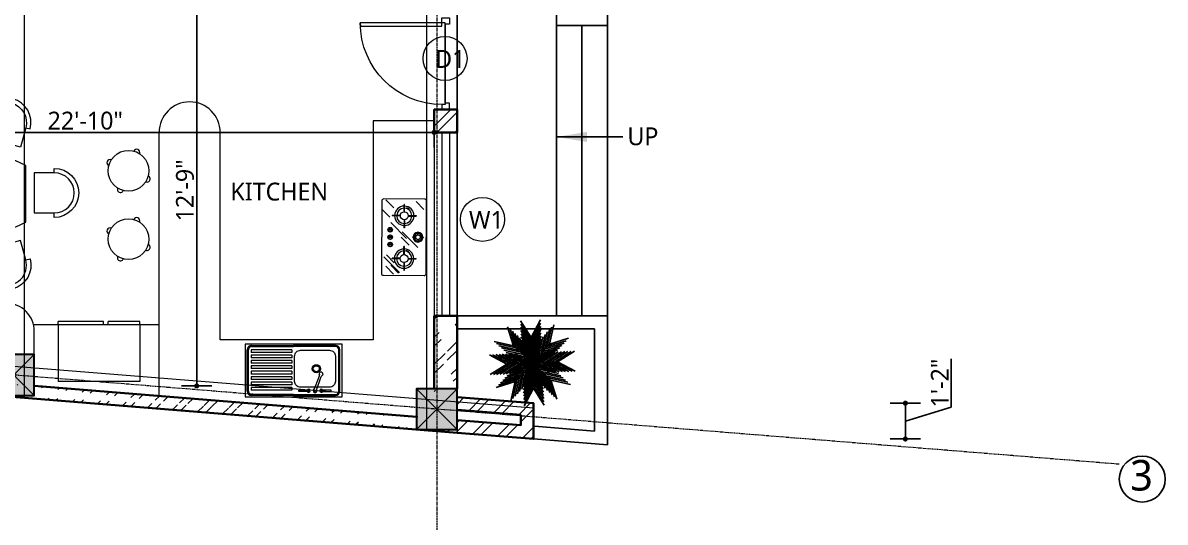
# Model space of a CAD drawing. Header units: inches. Extents: x 130993 to 274375, y -5108 to 103559.
# Drawn here: x 149431 to 149879.5, y 60994.8 to 61190.7 of the extents above; entities that cross this region are included whole.
import ezdxf

# ---------------------------------------------------------------- set-up
doc = ezdxf.new("R2010")
doc.units = ezdxf.units.IN
doc.header["$MEASUREMENT"] = 0
doc.header["$PDMODE"] = 2
doc.header["$PDSIZE"] = -3
doc.linetypes.add('CENTER', pattern=[2, 1.25, -0.25, 0.25, -0.25])
for name, color, linetype in [('A-HATCH', 7, 'Continuous'), ('ARBOL', 74, 'Continuous'), ('Text-external', 7, 'Continuous'), ('Text-internal', 7, 'Continuous')]:
    doc.layers.add(name, color=color, linetype=linetype)
for name, color, linetype, lineweight in [('A_Grid Name', 216, 'Continuous', 5), ('Center line', 252, 'CENTER', 20), ('Column', 14, 'Continuous', 30), ('Dim-external', 151, 'Continuous', 9), ('Dim-internal', 150, 'Continuous', 9), ('Door-window', 40, 'Continuous', 15), ('FURNITURE', 31, 'Continuous', 13), ('HATCH', 9, 'Continuous', 9), ('sill', 30, 'Continuous', 20), ('Stairs', 134, 'Continuous', 25), ('text window', 212, 'Continuous', 20), ('Wall-Section', 6, 'Continuous', 35)]:
    doc.layers.add(name, color=color, linetype=linetype, lineweight=lineweight)
doc.styles.add('ATTR', font='romans.shx', dxfattribs={"width": 0.8, "height": 0.7})
doc.styles.add('caption 1in-8ft', font='trebuc.ttf', dxfattribs={"height": 12})
doc.styles.add('int text 1in-8ft', font='trebuc.ttf', dxfattribs={"height": 7})
doc.dimstyles.new('dim 1in-8ft', dxfattribs={"dimtxt": 7, "dimasz": 2, "dimexe": 6, "dimexo": 6, "dimgap": 1, "dimtad": 1, "dimdec": 0, "dimzin": 0, "dimdsep": 46, "dimlunit": 4, "dimtxsty": 'int text 1in-8ft', "dimblk": 'DOT', "dimcen": 4, "dimdle": 6, "dimclrt": 7, "dimadec": 0, "dimazin": 0, "dimtfac": 1, "dimtdec": 0, "dimtofl": 0, "dimtmove": 0, "dimatfit": 3, "dimfxl": 6, "dimfxlon": 1, "dimtolj": 1, "dimtzin": 0, "dimarcsym": 0})
pattern_1 = [(45, (149803.6255, 61140.596), (-5.3033, 5.3033), []), (45, (149807.161, 61140.596), (-5.3033, 5.3033), [])]

# ---------------------------------------------------------------- blocks, each defined once
blk = doc.blocks.new('BP')
at = {"layer": 'A_Grid Name'}
for p, q in [((351, 0), (351, -315.13)), ((509, 0), (509, -327.88)), ((521, 0), (521, -328.84)), ((551, -319.22), (-30, -272.36)), ((551, -331.26), (-30, -284.4))]:
    blk.add_line(p, q, dxfattribs=at)
blk.add_lwpolyline([(551, -331.26), (551, -317.22), (521, -314.8), (521, -87), (521, -87), (521, 0), (-30, 0), (-30, -14), (0, -14), (0, -272.82), (-30, -270.4), (-30, -284.4)], close=True, dxfattribs=at)
blk = doc.blocks.new('*U288')
at = {"lineweight": 20}
for points in [[(2, 1.5), (2, 33.5), (3.25, 33.47), (3.25, 1.5)], [(0, 1.5), (0, -1.5), (2.5, -1.5), (2.5, 0.25), (2, 0.25), (2, 1.5)], [(36, 1.5), (36, -1.5), (33.5, -1.5), (33.5, 0.25), (34, 0.25), (34, 1.5)]]:
    blk.add_lwpolyline(points, close=True, dxfattribs=at)
at = {"lineweight": 13}
blk.add_arc((2, 1.5), 32, 360, 90, dxfattribs=at)
at = {"layer": 'Defpoints'}
blk.add_line((2.5, 0.25), (33.5, 0.25), dxfattribs=at)
blk = doc.blocks.new('Cooking_Range Glass2')
for p, q in [((-14.04, -4.13), (-10.95, -1.03)), ((-2.16, -9.49), (4.03, -3.3)), ((0.1, -1.17), (-0.1, -1.17)), ((2.08, -3.21), (2.08, -3.41)), ((8.5, -4), (8.3, -4)), ((-12.87, -8.61), (-12.87, -8.81)), ((-5.72, -14.03), (0.48, -7.84)), ((-3.64, -8.61), (-3.64, -8.81)), ((0.1, -5.38), (-0.1, -5.38)), ((-0.03, -9.85), (3.06, -6.75)), ((3.64, -8.61), (3.64, -8.81)), ((13.07, -8.61), (13.07, -8.81)), ((-14.6, -15.96), (-11.5, -12.87)), ((6.99, -15.69), (10.09, -12.59)), ((7.7, -16.71), (13.9, -10.52)), ((8.5, -13.45), (8.3, -13.45)), ((11.02, -13.91), (14.12, -10.82)), ((11.45, -15.92), (14.55, -12.83)), ((-10.96, -17.54), (-7.87, -14.44))]:
    blk.add_line(p, q)
at = {"ltscale": 0.18}
for p, q in [((-8.5, -4), (-8.3, -4)), ((-8.5, -6.91), (-8.5, -4)), ((-8.3, -6.91), (-8.3, -4)), ((-1.09, -3.21), (-2.11, -3.21)), ((-2.11, -3.41), (-2.11, -3.21)), ((-1.09, -3.41), (-2.11, -3.41)), ((-0.1, -2.21), (-0.1, -1.17)), ((-0.1, -4.4), (-0.1, -5.38)), ((0.1, -2.21), (0.1, -1.17)), ((0.1, -4.4), (0.1, -5.38)), ((1.09, -3.21), (2.08, -3.21)), ((1.09, -3.41), (2.08, -3.41)), ((8.3, -6.91), (8.3, -4)), ((8.5, -6.91), (8.5, -4)), ((-10.19, -8.61), (-12.87, -8.61)), ((-10.19, -8.81), (-12.87, -8.81)), ((-6.6, -8.61), (-3.64, -8.61)), ((-6.6, -8.81), (-3.64, -8.81)), ((6.6, -8.61), (3.64, -8.61)), ((6.6, -8.81), (3.64, -8.81)), ((10.19, -8.61), (13.07, -8.61)), ((10.19, -8.81), (13.07, -8.81)), ((-8.5, -10.51), (-8.5, -13.45)), ((-8.5, -13.45), (-8.3, -13.45)), ((-8.3, -10.51), (-8.3, -13.45)), ((8.3, -10.51), (8.3, -13.45)), ((8.5, -10.51), (8.5, -13.45)), ((-3.05, -13.61), (-3.05, -14.84)), ((-2.73, -13.61), (-2.73, -14.84)), ((-0.12, -13.61), (-0.12, -14.84)), ((0.2, -13.61), (0.2, -14.84)), ((2.73, -13.61), (2.73, -14.84)), ((3.05, -13.61), (3.05, -14.84))]:
    blk.add_line(p, q, dxfattribs=at)
blk.add_lwpolyline([(-14.2, -17.6), (14.2, -17.6, 0.414214), (15, -16.8), (15, -0.8, 0.414214), (14.2, 0), (-14.2, 0, 0.414214), (-15, -0.8), (-15, -16.8, 0.414214)], format="xyb", close=True)
for centre in [(-1.16, -2.15), (-11.43, -7.67), (-11.21, -7.14), (5.36, -7.7), (5.58, -7.17)]:
    blk.add_circle(centre, 0.149)
for centre, radius in [((0, -3.31), 0.895), ((-8.4, -8.71), 1.56), ((8.4, -8.71), 1.56), ((-2.89, -14.22), 0.9), ((0.04, -14.22), 0.9), ((2.89, -14.22), 0.9)]:
    blk.add_circle(centre, radius, dxfattribs=at)
for centre, radius, start, end in [((0, -3.31), 1.89, 93.0255, 176.9745), ((0, -3.31), 1.89, 183.0255, 266.9745), ((0, -3.31), 1.49, 93.8363, 176.1637), ((0, -3.31), 1.49, 183.8363, 266.1637), ((-1.13, -3.31), 0.105, 287.6318, 72.3682), ((0, -2.2), 0.101, 187.9505, 352.0495), ((0, -4.4), 0.1, 358.3317, 181.6683), ((0, -3.31), 1.89, 3.0255, 86.9745), ((0, -3.31), 1.49, 3.8363, 86.1637), ((0, -3.31), 1.49, 273.8363, 356.1637), ((0, -3.31), 1.89, 273.0255, 356.9745), ((1.11, -3.31), 0.101, 97.2236, 262.7764), ((-8.4, -8.71), 3.8, 91.5918, 178.4082), ((-8.4, -8.71), 3.8, 181.5918, 268.4082), ((-8.4, -8.71), 3, 91.9102, 178.0898), ((-8.4, -8.71), 3, 181.9102, 268.0898), ((-10.23, -8.71), 0.106, 288.751, 71.249), ((-8.4, -6.9), 0.101, 186.7354, 353.2646), ((-8.4, -8.71), 3, 1.9102, 88.0898), ((-8.4, -8.71), 3, 271.9102, 358.0898), ((-8.4, -8.71), 3.8, 1.5918, 88.4082), ((-8.4, -8.71), 3.8, 271.5918, 358.4082), ((-6.56, -8.71), 0.107, 110.5507, 249.4493), ((8.4, -8.71), 3.8, 91.5918, 178.4082), ((8.4, -8.71), 3.8, 181.5918, 268.4082), ((8.4, -8.71), 3, 91.9102, 178.0898), ((8.4, -8.71), 3, 181.9102, 268.0898), ((6.57, -8.71), 0.105, 288.412, 71.588), ((8.4, -6.91), 0.1, 183.9579, 356.0421), ((8.4, -8.71), 3.8, 1.5918, 88.4082), ((8.4, -8.71), 3, 1.9102, 88.0898), ((8.4, -8.71), 3, 271.9102, 358.0898), ((8.4, -8.71), 3.8, 271.5918, 358.4082), ((10.22, -8.71), 0.103, 104.2945, 255.7055), ((8.4, -10.54), 0.105, 17.9418, 162.0582), ((-2.89, -14.22), 0.74, 111.3237, 248.6763), ((-3.13, -13.61), 0.08, 0, 111.3237), ((-3.13, -14.84), 0.08, 248.6763, 0), ((-2.65, -13.61), 0.08, 68.6763, 180), ((-2.65, -14.84), 0.08, 180, 291.3237), ((-2.89, -14.22), 0.74, 291.3237, 68.6763), ((0.04, -14.22), 0.74, 111.3237, 248.6763), ((-0.2, -13.61), 0.08, 0, 111.3237), ((-0.2, -14.84), 0.08, 248.6763, 0), ((0.28, -13.61), 0.08, 68.6763, 180), ((0.28, -14.84), 0.08, 180, 291.3237), ((0.04, -14.22), 0.74, 291.3237, 68.6763), ((2.89, -14.22), 0.74, 111.3237, 248.6763), ((2.65, -13.61), 0.08, 0, 111.3237), ((2.65, -14.84), 0.08, 248.6763, 0), ((3.13, -13.61), 0.08, 68.6763, 180), ((3.13, -14.84), 0.08, 180, 291.3237), ((2.89, -14.22), 0.74, 291.3237, 68.6763)]:
    blk.add_arc(centre, radius, start, end, dxfattribs=at)
blk.add_arc((-8.4, -10.55), 0.108, 21.7885, 158.2115)
blk = doc.blocks.new('36 REFRIG.')
for p, q in [((-180, -250), (-180, 0)), ((-180, 0), (180, 0)), ((180, -250), (180, 0)), ((-180, -250), (180, -250)), ((-180, -250), (-180, -265)), ((-40, -250), (-40, -265)), ((-20, -250), (-20, -265)), ((180, -250), (180, -265)), ((-180, -265), (-40, -265)), ((-20, -265), (180, -265))]:
    blk.add_line(p, q)
blk = doc.blocks.new('Bar Stool 2')
blk.add_circle((0, 0), 8)
for centre, start, end in [((0.00382, 7.89663), 0, 180), ((-7.89663, 0.00381), 90, 270), ((7.89663, -0.00382), 270, 90), ((-0.00382, -7.89663), 180, 0.000005)]:
    blk.add_arc(centre, 1.25, start, end)
at = {"style": 'ATTR', "width": 0.8, "flags": 9}
blk.add_attdef('ESTCODE', (0, 0), '', height=0.00366, dxfattribs=at)
blk = doc.blocks.new('Sink_Single bowl with drain board')
for p, q in [((-19, 0), (-19, -20.69)), ((19, 0), (-19, 0)), ((19, -20.69), (19, 0)), ((-18.18, -2.22), (-18.18, -18.47)), ((-17.75, -2.22), (-17.75, -18.47)), ((0, -0.53), (-16.49, -0.53)), ((0, -0.95), (-16.49, -0.95)), ((-8.8, -2.21), (-10.78, -7.92)), ((-7.99, -2.5), (-10.12, -8.15)), ((0, -0.53), (16.49, -0.53)), ((0, -0.95), (16.49, -0.95)), ((0.72, -2.59), (16.68, -2.59)), ((0.72, -3.65), (0.72, -2.59)), ((0.72, -3.65), (16.68, -3.65)), ((16.68, -3.65), (16.68, -2.59)), ((17.75, -2.22), (17.75, -18.47)), ((18.18, -2.22), (18.18, -18.47)), ((0.72, -4.71), (16.68, -4.71)), ((0.72, -5.76), (0.72, -4.71)), ((0.72, -5.76), (16.68, -5.76)), ((0.72, -6.82), (16.68, -6.82)), ((0.72, -7.87), (0.72, -6.82)), ((0.72, -7.87), (16.68, -7.87)), ((0.72, -8.93), (16.68, -8.93)), ((0.72, -9.98), (0.72, -8.93)), ((16.68, -5.76), (16.68, -4.71)), ((16.68, -7.87), (16.68, -6.82)), ((16.68, -9.98), (16.68, -8.93)), ((0.72, -9.98), (16.68, -9.98)), ((0.72, -11.04), (16.68, -11.04)), ((0.72, -12.09), (0.72, -11.04)), ((0.72, -12.09), (16.68, -12.09)), ((0.72, -13.15), (16.68, -13.15)), ((0.72, -14.21), (0.72, -13.15)), ((16.68, -12.09), (16.68, -11.04)), ((16.68, -14.21), (16.68, -13.15)), ((0.72, -14.21), (16.68, -14.21)), ((0.72, -15.26), (16.68, -15.26)), ((0.72, -16.32), (0.72, -15.26)), ((0.72, -16.32), (16.68, -16.32)), ((0.72, -18.43), (0.72, -17.37)), ((0.72, -17.37), (16.68, -17.37)), ((16.68, -16.32), (16.68, -15.26)), ((16.68, -18.43), (16.68, -17.37)), ((-19, -20.69), (19, -20.69)), ((-16.49, -19.74), (0, -19.74)), ((-16.49, -20.16), (0, -20.16)), ((16.49, -19.74), (0, -19.74)), ((16.49, -20.16), (0, -20.16)), ((0.72, -18.43), (16.68, -18.43))]:
    blk.add_line(p, q)
blk.add_lwpolyline([(-14.07, -3.72), (-2.72, -3.72, -0.414214), (-0.4, -6.04), (-0.4, -15.93, -0.414214), (-2.72, -18.25), (-14.07, -18.25, -0.414214), (-16.4, -15.93), (-16.4, -6.04, -0.414214)], format="xyb", close=True)
for points in [[(-10.68, -2.11), (-14.72, -2.11), (-14.72, -2.6), (-10.68, -2.6)], [(-6.12, -2.11), (-2.08, -2.11), (-2.08, -2.6), (-6.12, -2.6)]]:
    blk.add_lwpolyline(points, close=True)
for centre, radius in [((-10.89, -2.36), 0.0942), ((-5.9, -2.36), 0.0942), ((-8.9, -10.99), 1.6), ((-8.9, -10.99), 1.16)]:
    blk.add_circle(centre, radius)
for centre, radius, start, end in [((-16.49, -2.22), 1.69, 90, 180), ((-16.49, -2.22), 1.27, 90, 180), ((-10.89, -2.36), 0.622, 203.3286, 156.6714), ((-8.4, -2.36), 0.768, 284.162, 216.0504), ((-8.4, -2.36), 0.43, 340.1062, 160.1062), ((-5.9, -2.36), 0.622, 23.3286, 336.6714), ((16.49, -2.22), 1.69, 0, 90), ((16.49, -2.22), 1.27, 0, 90), ((-10.78, -8.96), 0.762, 114.2391, 26.9345), ((-11.32, -7.74), 0.576, 294.2391, 340.8889), ((-9.58, -8.35), 0.576, 159.3234, 206.9345), ((-16.49, -18.47), 1.69, 180, 270), ((-16.49, -18.47), 1.27, 180, 270), ((16.49, -18.47), 1.69, 270, 0), ((16.49, -18.47), 1.27, 270, 0)]:
    blk.add_arc(centre, radius, start, end)
blk = doc.blocks.new('8 Person Rec 02')
for p, q in [((298, 2221), (-316, 2221)), ((-292, 527), (274, 527))]:
    blk.add_line(p, q)
for points in [[(200, 2498), (245, 2498, 1), (-245, 2498), (-200, 2498)], [(-665, 2254), (-651, 2297, 1), (-798, 1830), (-785, 1872)], [(646, 2254), (633, 2297, -1), (780, 1830), (766, 1872)], [(-805, 1577), (-805, 1621, 1), (-805, 1132), (-805, 1176)], [(787, 1577), (787, 1621, -1), (787, 1132), (787, 1176)], [(-668, 529), (-656, 486, -1), (-786, 958), (-774, 915)], [(649, 529), (638, 486, 1), (768, 958), (756, 915)], [(200, 245), (245, 245, -1), (-245, 245), (-200, 245)]]:
    blk.add_lwpolyline(points, format="xyb")
for points in [[(-200, 2498, -1), (200, 2498), (200, 2298), (-200, 2298)], [(-665, 2254, 1), (-785, 1872), (-594, 1812), (-474, 2194)], [(646, 2254, -1), (766, 1872), (575, 1812), (455, 2194)], [(-805, 1176), (-605, 1176), (-605, 1577), (-805, 1577, 1)], [(787, 1176), (587, 1176), (587, 1577), (787, 1577, -1)], [(-668, 529), (-475, 582), (-581, 968), (-774, 915, 1)], [(649, 529), (456, 582), (563, 968), (756, 915, -1)], [(-200, 245, 1), (200, 245), (200, 445), (-200, 445)]]:
    blk.add_lwpolyline(points, format="xyb", close=True)
for centre, start, end in [((1543, 1400), 156.1737, 205.4598), ((-1561, 1400), 334.5402, 23.8263)]:
    blk.add_arc(centre, 2032, start, end)
blk = doc.blocks.new('grid')
at = {"layer": 'Center line'}
for p, q in [((506, 115), (506, -429.63)), ((774, -334.17), (-175, -257.62))]:
    blk.add_line(p, q, dxfattribs=at)
at = {"layer": 'Text-external'}
blk.add_circle((783, -340), 9, dxfattribs=at)
at = {"layer": 'Text-external', "insert": (778.23, -332.48), "char_height": 12, "width": 130.1671, "attachment_point": 1, "style": 'caption 1in-8ft'}
blk.add_mtext('3', dxfattribs=at)
blk = doc.blocks.new('iuhuiff')
at = {"layer": 'ARBOL', "color": 60}
for p, q in [((6013.38, -6228.09, 1654.08), (6011.04, -6220.65, 1654.08)), ((6020.29, -6224.88, 1654.08), (6016.11, -6218.3, 1654.08)), ((6020.35, -6226.14, 1654.08), (6016.17, -6219.56, 1654.08)), ((6014.31, -6228.95, 1654.08), (6011.98, -6221.51, 1654.08)), ((6015.24, -6229.8, 1654.08), (6012.91, -6222.37, 1654.08)), ((6016.17, -6230.66, 1654.08), (6013.84, -6223.22, 1654.08)), ((6017.11, -6231.52, 1654.08), (6014.77, -6224.08, 1654.08)), ((6020.4, -6227.41, 1654.08), (6016.22, -6220.83, 1654.08)), ((6020.45, -6228.67, 1654.08), (6016.27, -6222.09, 1654.08)), ((6020.5, -6229.94, 1654.08), (6016.33, -6223.36, 1654.08)), ((6013.38, -6228.09, 1654.08), (6005.77, -6226.39, 1654.08)), ((6014.31, -6228.95, 1654.08), (6006.7, -6227.25, 1654.08)), ((6015.24, -6229.8, 1654.08), (6007.63, -6228.1, 1654.08)), ((6016.17, -6230.66, 1654.08), (6008.57, -6228.96, 1654.08)), ((6010.76, -6235.25, 1654.08), (6003.85, -6231.64, 1654.08)), ((6012.02, -6235.2, 1654.08), (6005.11, -6231.59, 1654.08)), ((6013.29, -6235.14, 1654.08), (6006.38, -6231.53, 1654.08)), ((6014.55, -6235.09, 1654.08), (6007.64, -6231.48, 1654.08)), ((6015.82, -6235.04, 1654.08), (6008.91, -6231.43, 1654.08)), ((6017.11, -6231.52, 1654.08), (6009.5, -6229.82, 1654.08)), ((6018.04, -6232.37, 1654.08), (6010.43, -6230.67, 1654.08)), ((6010.76, -6235.25, 1654.08), (6004.18, -6239.43, 1654.08)), ((6012.02, -6235.2, 1654.08), (6005.44, -6239.37, 1654.08)), ((6013.29, -6235.14, 1654.08), (6006.71, -6239.32, 1654.08))]:
    blk.add_line(p, q, dxfattribs=at)
at = {"layer": 'ARBOL', "color": 62}
for p, q in [((6020.29, -6224.88, 1654.08), (6023.9, -6217.97, 1654.08)), ((6020.35, -6226.14, 1654.08), (6023.96, -6219.23, 1654.08)), ((6020.4, -6227.41, 1654.08), (6024.01, -6220.5, 1654.08)), ((6027.45, -6227.5, 1654.08), (6029.15, -6219.89, 1654.08)), ((6018.04, -6232.37, 1654.08), (6015.71, -6224.94, 1654.08)), ((6020.56, -6231.2, 1654.08), (6016.38, -6224.62, 1654.08)), ((6020.45, -6228.67, 1654.08), (6024.06, -6221.77, 1654.08)), ((6020.5, -6229.94, 1654.08), (6024.11, -6223.03, 1654.08)), ((6020.56, -6231.2, 1654.08), (6024.17, -6224.3, 1654.08)), ((6023.17, -6232.16, 1654.08), (6024.87, -6224.55, 1654.08)), ((6024.02, -6231.23, 1654.08), (6025.72, -6223.62, 1654.08)), ((6024.88, -6230.29, 1654.08), (6026.58, -6222.69, 1654.08)), ((6025.74, -6229.36, 1654.08), (6027.44, -6221.75, 1654.08)), ((6026.6, -6228.43, 1654.08), (6028.29, -6220.82, 1654.08)), ((6020.61, -6232.47, 1654.08), (6016.43, -6225.89, 1654.08)), ((6020.66, -6233.73, 1654.08), (6016.49, -6227.15, 1654.08)), ((6020.72, -6235, 1654.08), (6016.54, -6228.42, 1654.08)), ((6018.97, -6233.23, 1654.08), (6016.64, -6225.79, 1654.08)), ((6019.9, -6234.09, 1654.08), (6017.57, -6226.65, 1654.08)), ((6020.83, -6234.94, 1654.08), (6018.5, -6227.51, 1654.08)), ((6020.6, -6234.95, 1654.08), (6022.3, -6227.35, 1654.08)), ((6020.61, -6232.47, 1654.08), (6024.22, -6225.56, 1654.08)), ((6022.31, -6233.09, 1654.08), (6024.01, -6225.48, 1654.08)), ((6017.08, -6234.98, 1654.08), (6010.18, -6231.37, 1654.08)), ((6018.97, -6233.23, 1654.08), (6011.36, -6231.53, 1654.08)), ((6018.35, -6234.93, 1654.08), (6011.44, -6231.32, 1654.08)), ((6019.9, -6234.09, 1654.08), (6012.3, -6232.39, 1654.08)), ((6019.61, -6234.88, 1654.08), (6012.71, -6231.27, 1654.08)), ((6020.83, -6234.94, 1654.08), (6013.23, -6233.25, 1654.08)), ((6020.88, -6234.82, 1654.08), (6013.97, -6231.21, 1654.08)), ((6014.55, -6235.09, 1654.08), (6007.97, -6239.27, 1654.08)), ((6015.82, -6235.04, 1654.08), (6009.24, -6239.21, 1654.08)), ((6017.4, -6238.44, 1654.08), (6009.96, -6240.77, 1654.08)), ((6017.08, -6234.98, 1654.08), (6010.5, -6239.16, 1654.08)), ((6018.25, -6237.5, 1654.08), (6010.82, -6239.84, 1654.08)), ((6019.11, -6236.57, 1654.08), (6011.67, -6238.9, 1654.08)), ((6018.35, -6234.93, 1654.08), (6011.77, -6239.11, 1654.08)), ((6019.97, -6235.64, 1654.08), (6012.53, -6237.97, 1654.08)), ((6019.61, -6234.88, 1654.08), (6013.03, -6239.05, 1654.08)), ((6020.82, -6234.71, 1654.08), (6013.39, -6237.04, 1654.08)), ((6013.97, -6242.16, 1654.08), (6006.53, -6244.5, 1654.08)), ((6014.83, -6241.23, 1654.08), (6007.39, -6243.56, 1654.08)), ((6015.68, -6240.3, 1654.08), (6008.24, -6242.63, 1654.08)), ((6016.54, -6239.37, 1654.08), (6009.1, -6241.7, 1654.08))]:
    blk.add_line(p, q, dxfattribs=at)
at = {"layer": 'ARBOL', "color": 32}
for q in [(6020.29, -6224.88, 1654.08), (6013.38, -6228.09, 1654.08), (6027.45, -6227.5, 1654.08), (6010.76, -6235.25, 1654.08), (6013.97, -6242.16, 1654.08), (6030.66, -6234.41, 1654.08), (6021.13, -6244.78, 1654.08), (6028.04, -6241.57, 1654.08)]:
    blk.add_line((6020.71, -6234.83, 1654.08), q, dxfattribs=at)
at = {"layer": 'ARBOL', "color": 64}
for p, q in [((6027.45, -6227.5, 1654.08), (6034.89, -6225.17, 1654.08)), ((6020.66, -6233.73, 1654.08), (6024.27, -6226.83, 1654.08)), ((6020.72, -6235, 1654.08), (6024.33, -6228.09, 1654.08)), ((6021.45, -6234.02, 1654.08), (6023.15, -6226.42, 1654.08)), ((6024.02, -6231.23, 1654.08), (6031.46, -6228.89, 1654.08)), ((6024.88, -6230.29, 1654.08), (6032.32, -6227.96, 1654.08)), ((6025.74, -6229.36, 1654.08), (6033.18, -6227.03, 1654.08)), ((6026.6, -6228.43, 1654.08), (6034.03, -6226.1, 1654.08)), ((6020.54, -6234.84, 1654.08), (6027.12, -6230.66, 1654.08)), ((6020.6, -6234.95, 1654.08), (6028.03, -6232.62, 1654.08)), ((6021.45, -6234.02, 1654.08), (6028.89, -6231.69, 1654.08)), ((6021.81, -6234.78, 1654.08), (6028.39, -6230.61, 1654.08)), ((6022.31, -6233.09, 1654.08), (6029.75, -6230.76, 1654.08)), ((6023.07, -6234.73, 1654.08), (6029.65, -6230.55, 1654.08)), ((6023.17, -6232.16, 1654.08), (6030.6, -6229.83, 1654.08)), ((6020.88, -6234.82, 1654.08), (6014.3, -6239, 1654.08)), ((6017.4, -6238.44, 1654.08), (6015.7, -6246.04, 1654.08)), ((6018.25, -6237.5, 1654.08), (6016.55, -6245.11, 1654.08)), ((6020.7, -6234.66, 1654.08), (6017.09, -6241.57, 1654.08)), ((6020.76, -6235.93, 1654.08), (6017.15, -6242.84, 1654.08)), ((6020.81, -6237.19, 1654.08), (6017.2, -6244.1, 1654.08)), ((6020.86, -6238.46, 1654.08), (6017.25, -6245.37, 1654.08)), ((6019.11, -6236.57, 1654.08), (6017.41, -6244.18, 1654.08)), ((6019.97, -6235.64, 1654.08), (6018.27, -6243.25, 1654.08)), ((6020.82, -6234.71, 1654.08), (6019.12, -6242.31, 1654.08)), ((6020.76, -6235.93, 1654.08), (6024.93, -6242.51, 1654.08)), ((6013.97, -6242.16, 1654.08), (6012.27, -6249.77, 1654.08)), ((6014.83, -6241.23, 1654.08), (6013.13, -6248.84, 1654.08)), ((6015.68, -6240.3, 1654.08), (6013.98, -6247.91, 1654.08)), ((6016.54, -6239.37, 1654.08), (6014.84, -6246.97, 1654.08)), ((6020.92, -6239.72, 1654.08), (6017.31, -6246.63, 1654.08)), ((6020.97, -6240.99, 1654.08), (6017.36, -6247.9, 1654.08)), ((6021.02, -6242.25, 1654.08), (6017.41, -6249.16, 1654.08)), ((6021.08, -6243.52, 1654.08), (6017.47, -6250.43, 1654.08)), ((6021.13, -6244.78, 1654.08), (6017.52, -6251.69, 1654.08))]:
    blk.add_line(p, q, dxfattribs=at)
at = {"layer": 'ARBOL', "color": 68}
for p, q in [((6024.34, -6234.68, 1654.08), (6030.92, -6230.5, 1654.08)), ((6025.6, -6234.63, 1654.08), (6032.18, -6230.45, 1654.08)), ((6026.87, -6234.57, 1654.08), (6033.45, -6230.39, 1654.08)), ((6028.13, -6234.52, 1654.08), (6034.71, -6230.34, 1654.08)), ((6029.4, -6234.47, 1654.08), (6035.98, -6230.29, 1654.08)), ((6030.66, -6234.41, 1654.08), (6037.24, -6230.24, 1654.08)), ((6022.45, -6236.43, 1654.08), (6030.06, -6238.13, 1654.08)), ((6023.07, -6234.73, 1654.08), (6029.98, -6238.34, 1654.08)), ((6023.38, -6237.29, 1654.08), (6025.71, -6244.73, 1654.08)), ((6023.38, -6237.29, 1654.08), (6030.99, -6238.99, 1654.08)), ((6024.32, -6238.14, 1654.08), (6026.65, -6245.58, 1654.08)), ((6024.32, -6238.14, 1654.08), (6031.92, -6239.84, 1654.08)), ((6024.34, -6234.68, 1654.08), (6031.25, -6238.29, 1654.08)), ((6025.6, -6234.63, 1654.08), (6032.51, -6238.24, 1654.08)), ((6026.87, -6234.57, 1654.08), (6033.78, -6238.18, 1654.08)), ((6028.13, -6234.52, 1654.08), (6035.04, -6238.13, 1654.08)), ((6029.4, -6234.47, 1654.08), (6036.31, -6238.08, 1654.08)), ((6030.66, -6234.41, 1654.08), (6037.57, -6238.02, 1654.08)), ((6025.25, -6239, 1654.08), (6032.85, -6240.7, 1654.08)), ((6025.25, -6239, 1654.08), (6027.58, -6246.44, 1654.08)), ((6026.18, -6239.86, 1654.08), (6033.79, -6241.56, 1654.08)), ((6026.18, -6239.86, 1654.08), (6028.51, -6247.3, 1654.08)), ((6027.11, -6240.72, 1654.08), (6034.72, -6242.42, 1654.08)), ((6027.11, -6240.72, 1654.08), (6029.44, -6248.15, 1654.08)), ((6028.04, -6241.57, 1654.08), (6035.65, -6243.27, 1654.08)), ((6028.04, -6241.57, 1654.08), (6030.38, -6249.01, 1654.08))]:
    blk.add_line(p, q, dxfattribs=at)
at = {"layer": 'ARBOL', "color": 66}
for p, q in [((6020.54, -6234.84, 1654.08), (6027.45, -6238.45, 1654.08)), ((6020.59, -6234.72, 1654.08), (6022.92, -6242.15, 1654.08)), ((6020.59, -6234.72, 1654.08), (6028.19, -6236.42, 1654.08)), ((6020.7, -6234.66, 1654.08), (6024.88, -6241.24, 1654.08)), ((6020.81, -6237.19, 1654.08), (6024.99, -6243.77, 1654.08)), ((6020.86, -6238.46, 1654.08), (6025.04, -6245.04, 1654.08)), ((6021.52, -6235.57, 1654.08), (6023.85, -6243.01, 1654.08)), ((6021.52, -6235.57, 1654.08), (6029.13, -6237.27, 1654.08)), ((6021.81, -6234.78, 1654.08), (6028.71, -6238.39, 1654.08)), ((6022.45, -6236.43, 1654.08), (6024.78, -6243.87, 1654.08)), ((6020.92, -6239.72, 1654.08), (6025.09, -6246.3, 1654.08)), ((6020.97, -6240.99, 1654.08), (6025.15, -6247.57, 1654.08)), ((6021.02, -6242.25, 1654.08), (6025.2, -6248.83, 1654.08)), ((6021.08, -6243.52, 1654.08), (6025.25, -6250.1, 1654.08)), ((6021.13, -6244.78, 1654.08), (6025.31, -6251.36, 1654.08))]:
    blk.add_line(p, q, dxfattribs=at)
blk = doc.blocks.new('_Dot')
at = {"color": 0, "linetype": 'ByBlock', "lineweight": -2}
blk.add_line((-0.5, 0), (-1, 0), dxfattribs=at)
at = {"color": 0, "linetype": 'ByBlock', "const_width": 0.5}
blk.add_lwpolyline([(-0.25, 0, 1), (0.25, 0, 1)], format="xyb", close=True, dxfattribs=at)
blk = doc.blocks.new('*D306')
at = {"layer": 'Defpoints', "color": 0}
for p in [(149631.5, 61041.49), (149631.5, 61027.45), (149777.5, 61027.45)]:
    blk.add_point(p, dxfattribs=at)
at = {"layer": 'Dim-external', "color": 0, "lineweight": -2}
for p, q in [((149795.54, 61039.88), (149795.54, 61058.91)), ((149771.5, 61041.49), (149783.5, 61041.49)), ((149777.5, 61034.47), (149795.54, 61039.88)), ((149777.5, 61039.49), (149777.5, 61029.45)), ((149771.5, 61027.45), (149783.5, 61027.45))]:
    blk.add_line(p, q, dxfattribs=at)
at = {"layer": 'Dim-external', "color": 0, "lineweight": -2, "xscale": 2, "yscale": 2, "zscale": 2}
for p, rotation in [((149777.5, 61041.49), 90), ((149777.5, 61027.45), 270)]:
    blk.add_blockref('_Dot', p, dxfattribs=dict(at, rotation=rotation))
at = {"layer": 'Dim-external', "color": 7, "insert": (149791.03, 61049.4), "char_height": 7, "attachment_point": 5, "rotation": 90, "style": 'int text 1in-8ft'}
blk.add_mtext('\\A1;1\'-2"', dxfattribs=at)
blk = doc.blocks.new('*D319')
at = {"layer": 'Defpoints', "color": 0}
for p in [(149318.5, 61199.71), (149592.5, 61198.71), (149592.5, 61147.76)]:
    blk.add_point(p, dxfattribs=at)
at = {"layer": 'Dim-internal', "color": 0, "lineweight": -2}
for p, q in [((149318.5, 61153.76), (149318.5, 61141.76)), ((149592.5, 61153.76), (149592.5, 61141.76)), ((149320.5, 61147.76), (149590.5, 61147.76))]:
    blk.add_line(p, q, dxfattribs=at)
at = {"layer": 'Dim-internal', "color": 0, "lineweight": -2, "xscale": 2, "yscale": 2, "zscale": 2, "rotation": 180}
blk.add_blockref('_Dot', (149318.5, 61147.76), dxfattribs=at)
at = {"layer": 'Dim-internal', "color": 0, "lineweight": -2, "xscale": 2, "yscale": 2, "zscale": 2}
blk.add_blockref('_Dot', (149592.5, 61147.76), dxfattribs=at)
at = {"layer": 'Dim-internal', "color": 7, "insert": (149455.5, 61152.32), "char_height": 7, "attachment_point": 5, "style": 'int text 1in-8ft'}
blk.add_mtext('\\A1;22\'-10"', dxfattribs=at)
blk = doc.blocks.new('*D309')
at = {"layer": 'Defpoints', "color": 0}
for p in [(149433.6, 61201.71), (149499.25, 61201.71), (149435.5, 61048.27)]:
    blk.add_point(p, dxfattribs=at)
at = {"layer": 'Dim-internal', "color": 0, "lineweight": -2}
for p, q in [((149493.25, 61201.71), (149505.25, 61201.71)), ((149499.25, 61050.27), (149499.25, 61199.71)), ((149493.25, 61048.27), (149505.25, 61048.27))]:
    blk.add_line(p, q, dxfattribs=at)
at = {"layer": 'Dim-internal', "color": 0, "lineweight": -2, "xscale": 2, "yscale": 2, "zscale": 2}
for p, rotation in [((149499.25, 61201.71), 90), ((149499.25, 61048.27), 270)]:
    blk.add_blockref('_Dot', p, dxfattribs=dict(at, rotation=rotation))
at = {"layer": 'Dim-internal', "color": 7, "insert": (149494.67, 61124.99), "char_height": 7, "attachment_point": 5, "rotation": 90, "style": 'int text 1in-8ft'}
blk.add_mtext('\\A1;12\'-9"', dxfattribs=at)
blk = doc.blocks.new('*D321')
at = {"layer": 'Defpoints', "color": 0}
for p in [(149601.5, 61339.2), (149753.5, 61271.71), (149601.5, -5108.48)]:
    blk.add_point(p, dxfattribs=at)
at = {"layer": 'Dim-internal', "color": 0, "lineweight": -2}
for p, q in [((149601.5, 61333.2), (149601.5, 61345.2)), ((149753.5, 61333.2), (149753.5, 61345.2)), ((149751.5, 61339.2), (149603.5, 61339.2))]:
    blk.add_line(p, q, dxfattribs=at)
at = {"layer": 'Dim-internal', "color": 0, "lineweight": -2, "xscale": 2, "yscale": 2, "zscale": 2, "rotation": 180}
blk.add_blockref('_Dot', (149601.5, 61339.2), dxfattribs=at)
at = {"layer": 'Dim-internal', "color": 0, "lineweight": -2, "xscale": 2, "yscale": 2, "zscale": 2}
blk.add_blockref('_Dot', (149753.5, 61339.2), dxfattribs=at)
at = {"layer": 'Dim-internal', "color": 7, "insert": (149677.5, 61343.76), "char_height": 7, "attachment_point": 5, "style": 'int text 1in-8ft'}
blk.add_mtext('\\A1;12\'-8"', dxfattribs=at)
blk = doc.blocks.new('col')
at = {"layer": 'HATCH'}
h = blk.add_hatch(color=256, dxfattribs=at)
h.dxf.hatch_style = 1
h.paths.add_polyline_path([(-8, -8), (8, -8), (8, 8), (-8, 8)])
at = {"layer": 'Column'}
blk.add_lwpolyline([(-8, -8), (8, -8), (8, 8), (-8, 8)], close=True, dxfattribs=at)
at = {"layer": 'Dim-external'}
for p, q in [((-8, 8), (8, -8)), ((8, 8), (-8, -8))]:
    blk.add_line(p, q, dxfattribs=at)
blk = doc.blocks.new('gridd')
at = {"layer": 'Dim-external'}
for p in [(341, -298.16), (507, -311.55)]:
    blk.add_blockref('col', p, dxfattribs=at)

msp = doc.modelspace()

# ---------------------------------------------------------------- hatches: boundary and pattern name
at = {"layer": 'A-HATCH'}
h = msp.add_hatch(dxfattribs=at)
h.set_pattern_fill('ANSI32', color=256, scale=20)
h.set_pattern_definition([(45, (149803.6255, 61138.596), (-5.3033, 5.3033), []), (45, (149807.161, 61138.596), (-5.3033, 5.3033), [])])
h.paths.add_polyline_path([(149601.5, 61147.71), (149601.5, 61156.71), (149592.5, 61156.71), (149592.5, 61147.71)])
h = msp.add_hatch(dxfattribs=at)
h.set_pattern_fill('ANSI32', color=256, scale=20)
h.set_pattern_definition(pattern_1)
edge = h.paths.add_edge_path()
edge.add_line((149592.5, 61045), (149592.5, 61074.13))
edge.add_line((149601.5, 61075.71), (149592.5, 61075.71))
edge.add_line((149601.5, 61045), (149601.5, 61074.45))
h = msp.add_hatch(dxfattribs=at)
h.set_pattern_fill('ANSI32', color=256, scale=20)
h.set_pattern_definition(pattern_1)
edge = h.paths.add_edge_path()
edge.add_line((149587.18, 61036.04), (149419.9, 61049.53))
edge.add_line((149601.5, 61029.87), (149419.5, 61044.55))
h = msp.add_hatch(dxfattribs=at)
h.set_pattern_fill('ANSI32', color=256, scale=20)
h.set_pattern_definition(pattern_1)
h.paths.add_polyline_path([(149601.5, 61038.9), (149601.5, 61043.91), (149631.5, 61041.49), (149631.5, 61027.45), (149587.5, 61031), (149601.5, 61031), (149601.5, 61034.88), (149626.5, 61032.87), (149626.5, 61036.85)])

# ---------------------------------------------------------------- linework, layer by layer
at = {"layer": 'Door-window'}
for p, q in [((149595.5, 61147.71), (149595.5, 61075.71)), ((149598.5, 61147.71), (149598.5, 61075.71))]:
    msp.add_line(p, q, dxfattribs=at)
at = {"layer": 'FURNITURE'}
for p, q in [((149484.5, 61044.32), (149484.5, 61147.71)), ((149484.5, 61072.27), (149435.2, 61072.27))]:
    msp.add_line(p, q, dxfattribs=at)
msp.add_lwpolyline([(149592.5, 61152.21), (149568.5, 61152.21), (149568.5, 61066.39), (149508.5, 61066.39), (149508.5, 61147.71)], dxfattribs=at)
msp.add_lwpolyline([(149435.5, 61060.55), (149435.5, 61069.72, 0.414214), (149424.5, 61080.72), (149318.5, 61080.72)], format="xyb", dxfattribs=at)
msp.add_arc((149496.5, 61147.71), 12, 0, 180, dxfattribs=at)
at = {"layer": 'sill'}
for p, q in [((149592.5, 61147.71), (149592.5, 61075.71)), ((149601.5, 61147.71), (149601.5, 61075.71))]:
    msp.add_line(p, q, dxfattribs=at)
at = {"layer": 'Stairs'}
for p, q in [((149640.5, 61075.71), (149640.5, 61271.71)), ((149660.5, 61025.11), (149660.5, 61271.71)), ((149660.5, 61189.71), (149640.5, 61189.71)), ((149650.5, 61189.71), (149650.5, 61075.71)), ((149601.5, 61075.71), (149660.5, 61075.71)), ((149601.5, 61070.71), (149655.5, 61070.71)), ((149655.5, 61030.53), (149655.5, 61070.71)), ((149631.9, 61032.43), (149655.5, 61030.53)), ((149631.5, 61027.45), (149660.5, 61025.11))]:
    msp.add_line(p, q, dxfattribs=at)
at = {"layer": 'text window', "ltscale": 15}
for centre in [(149596.75, 61176.71), (149611.47, 61113.6)]:
    msp.add_circle(centre, 8.64, dxfattribs=at)
at = {"layer": 'Wall-Section'}
for p, q in [((149592.5, 61047.16), (149592.5, 61075.71)), ((149601.5, 61075.71), (149592.5, 61075.71)), ((149601.5, 61047.16), (149601.5, 61075.71)), ((149585.5, 61036.17), (149435.5, 61048.27)), ((149601.5, 61029.87), (149419.5, 61044.55)), ((149587.5, 61031.16), (149587.5, 61031))]:
    msp.add_line(p, q, dxfattribs=at)
msp.add_lwpolyline([(149601.5, 61156.71), (149592.5, 61156.71), (149592.5, 61147.71), (149601.5, 61147.71)], close=True, dxfattribs=at)
for points in [[(149601.5, 61029.87), (149631.5, 61027.45), (149631.5, 61041.49), (149601.5, 61043.91)], [(149601.5, 61034.88), (149626.5, 61032.87), (149626.5, 61036.88), (149601.5, 61038.9)]]:
    msp.add_lwpolyline(points, dxfattribs=at)

# ---------------------------------------------------------------- block references
at = {"layer": 'A_Grid Name'}
msp.add_blockref('BP', (149080.5, 61358.71), dxfattribs=at)
at = {"layer": 'Column'}
for name, p in [('grid', (149087.5, 61351.71)), ('gridd', (149086.5, 61350.71))]:
    msp.add_blockref(name, p, dxfattribs=at)
at = {"layer": 'Dim-external', "color": 32}
msp.add_blockref('iuhuiff', (143610.31, 67292.12, -1654.08), dxfattribs=at)
at = {"layer": 'Door-window', "xscale": -1, "rotation": 90}
msp.add_blockref('*U288', (149597, 61192.71), dxfattribs=at)
at = {"layer": 'FURNITURE'}
for name, p, xscale, yscale, zscale, rotation in [('8 Person Rec 02', (149452.95, 61123.99), 0.03937007873901166, 0.03937007873901166, 0.03937007874015748, 90), ('36 REFRIG.', (149460.92, 61050.05), 0.08888888888759539, 0.08888888888759539, 0.08888888888709523, 180)]:
    msp.add_blockref(name, p, dxfattribs=dict(at, xscale=xscale, yscale=yscale, zscale=zscale, rotation=rotation))
for name, p, rotation in [('Bar Stool 2', (149472.5, 61132.68), 336.4327113900985), ('Cooking_Range Glass2', (149589.44, 61106.58), 269.7026845982217), ('Bar Stool 2', (149472.5, 61105.86), 336.4327113900985), ('Sink_Single bowl with drain board', (149537.31, 61044.02), 180)]:
    msp.add_blockref(name, p, dxfattribs=dict(at, rotation=rotation))

# ---------------------------------------------------------------- texts
at = {"layer": 'text window', "ltscale": 15, "char_height": 7, "attachment_point": 1, "style": 'int text 1in-8ft'}
for s, insert in [('\\pi3.87574;D1', (149589.01, 61180.04)), ('\\pi2.40032;W1', (149603.74, 61116.93))]:
    msp.add_mtext_dynamic_manual_height_columns(s, width=16.2552, gutter_width=1, heights=[0], dxfattribs=dict(at, insert=insert))
at = {"layer": 'Text-internal', "char_height": 7, "attachment_point": 1, "style": 'int text 1in-8ft'}
for s, insert, width in [('{\\C0;UP}', (149668.36, 61149.7), 14.8844), ('{\\C0;KITCHEN}', (149512.51, 61128.02), 59.4002)]:
    msp.add_mtext(s, dxfattribs=dict(at, insert=insert, width=width))

# ---------------------------------------------------------------- dimensions: what is measured, and where the dimension line sits
at = {"layer": 'Dim-external'}
dim = msp.add_linear_dim(base=(149777.5, 61027.45), p1=(149631.5, 61041.49), p2=(149631.5, 61027.45), angle=90, dimstyle='dim 1in-8ft', override={"dimtmove": 1}, dxfattribs=at)
dim.commit()
dim.dimension.update_dxf_attribs({"geometry": '*D306', "text_midpoint": (149791.03, 61040.88)})
at = {"layer": 'Dim-internal'}
for base, p1, p2, picture, middle in [((149601.5, 61339.2), (149753.5, 61271.71), (149601.5, -5108.48), '*D321', (149677.5, 61343.76)), ((149592.5, 61147.76), (149318.5, 61199.71), (149592.5, 61198.71), '*D319', (149455.5, 61152.32))]:
    dim = msp.add_linear_dim(base=base, p1=p1, p2=p2, dimstyle='dim 1in-8ft', dxfattribs=at)
    dim.commit()
    dim.dimension.update_dxf_attribs({"geometry": picture, "text_midpoint": middle})
dim = msp.add_linear_dim(base=(149499.25, 61201.71), p1=(149435.5, 61048.27), p2=(149433.6, 61201.71), angle=90, dimstyle='dim 1in-8ft', dxfattribs=at)
dim.commit()
dim.dimension.update_dxf_attribs({"geometry": '*D309', "text_midpoint": (149494.67, 61124.99)})

# ---------------------------------------------------------------- leaders
at = {"layer": 'HATCH'}
msp.add_leader([(149640.5, 61145.96), (149666.51, 61145.96), (149664.71, 61145.96)], dimstyle='dim 1in-8ft', override={"dimasz": 12, "dimgap": 1, "dimtad": 0}, dxfattribs=at)

doc.saveas('drawing.dxf')
